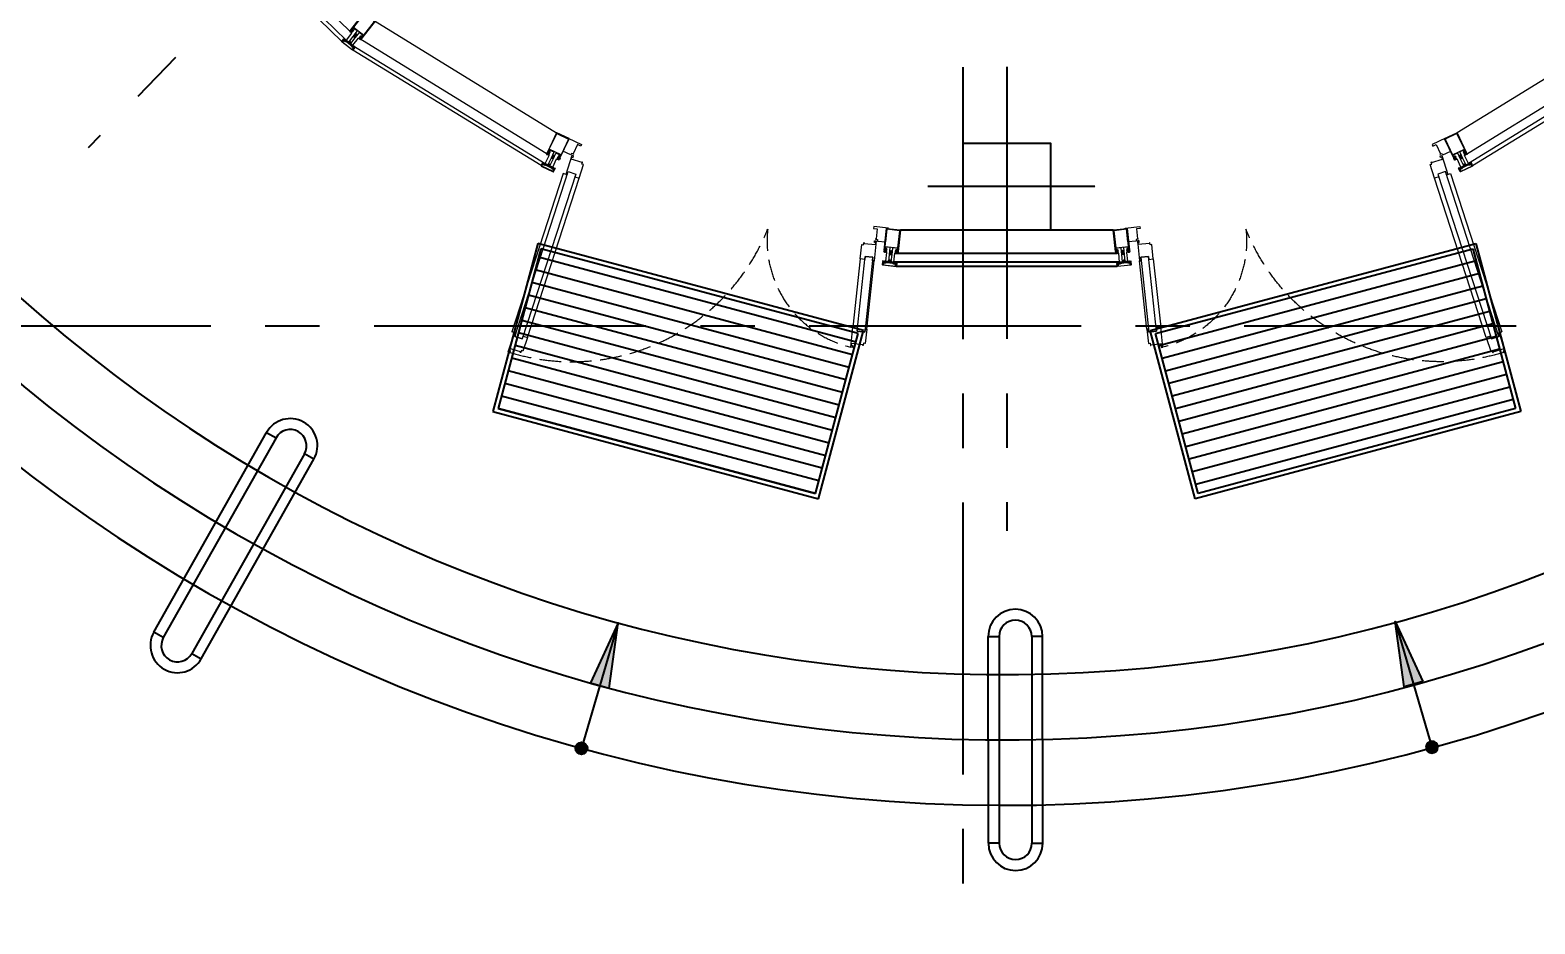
# Model space of a CAD drawing. Header units: millimetres. Extents: x -106726 to 8952771, y -150083 to 686385.
# Drawn here: x 29855 to 36772, y 3502 to 7609 of the extents above; entities that cross this region are included whole.
import ezdxf
from ezdxf import colors
from ezdxf.entities.mleader import LeaderData, LeaderLine
from ezdxf.math import Vec2, Vec3

# ---------------------------------------------------------------- set-up
doc = ezdxf.new("R2010")
doc.units = ezdxf.units.MM
doc.linetypes.add('CENTER', pattern=[2, 1.25, -0.25, 0.25, -0.25])
doc.linetypes.add('ГОСТ 2.303 4', pattern=[7, 5, -2, 0])
doc.layers.add('АР_Двери', color=5, linetype='Continuous', lineweight=18)
doc.layers.add('АР_Перегородки витражные', color=152, linetype='Continuous', lineweight=13)
doc.styles.add('ISOCPEUR', font='isocpeur.ttf', dxfattribs={"width": 0.7})
pattern_1 = [(335.76716334, (-69115.3163, 318510.941), (0.651582564, 1.447617495), []), (65.76716334, (-69115.3163, 318510.941), (-1.447617495, 0.651582564), [])]

# ---------------------------------------------------------------- blocks, each defined once
blk = doc.blocks.new('стойка витр.')
h = blk.add_hatch()
h.set_pattern_fill('ANSI37', color=8, scale=0.5, angle=-69.23284)
h.set_pattern_definition(pattern_1)
edge = h.paths.add_edge_path()
edge.add_line((-22.7, 14.1), (-23, 15))
edge.add_arc((-23.4, 14.9), 0.427, 20.76054, 72.29996)
edge.add_arc((-23.2, 15.7), 0.427, 110.76398, 252.28796, ccw=False)
edge.add_line((-23.3, 16.1), (-22.3, 16.5))
edge.add_arc((-22.2, 16.3), 0.183, 20.74896, 110.78537, ccw=False)
edge.add_line((-22.1, 16.4), (-22, 16.3))
edge.add_arc((-21.9, 16.3), 0.183, 200.76661, 335.77797)
edge.add_line((-21.7, 16.3), (-21.1, 17.8))
edge.add_arc((-21.7, 18), 0.637, 344.39284, 381.72488)
edge.add_line((-21.1, 18.2), (-22.6, 22.1))
edge.add_arc((-23.2, 21.9), 0.637, 19.80945, 57.14149)
edge.add_line((-22.8, 22.4), (-24.3, 23.1))
edge.add_arc((-24.4, 23), 0.183, 65.75635, 200.76772)
edge.add_line((-24.5, 22.9), (-24.5, 22.8))
edge.add_arc((-24.7, 22.7), 0.183, -69.25104, 20.78537, ccw=False)
edge.add_line((-24.6, 22.6), (-25.6, 22.2))
edge.add_arc((-25.8, 22.6), 0.427, 149.24636, 290.77035, ccw=False)
edge.add_arc((-26.5, 23), 0.427, 329.23437, 380.77379)
edge.add_line((-26.1, 23.2), (-26.5, 24.2))
edge.add_arc((-26.7, 24.1), 0.183, 20.74896, 110.78537)
edge.add_line((-26.7, 24.3), (-33.5, 21.7))
edge.add_arc((-33.4, 21.4), 0.306, 107.61202, 200.68829)
edge.add_line((-33.7, 21.3), (-33.4, 20.7))
edge.add_arc((-33.1, 20.8), 0.304, 200.74529, 225.81236)
edge.add_line((-33.3, 20.5), (-31.8, 18.9))
edge.add_arc((-32, 18.7), 0.305, -108.86284, 45.7814, ccw=False)
edge.add_arc((-28.7, 27.8), 9.95, 231.95433, 250.04117, ccw=False)
edge.add_arc((-35.1, 19.6), 0.4, 42.30929, 119.22504)
edge.add_arc((-34.9, 19.6), 0.602, 134.39501, 228.6478)
edge.add_arc((-28.5, 27.8), 11, 232.08735, 240.88894)
edge.add_arc((-36.9, 12.9), 6.09, 40.7589, 60.61437, ccw=False)
edge.add_arc((-32.5, 16.6), 0.305, -34.89588, 41.60272, ccw=False)
edge.add_line((-32.3, 16.5), (-32.8, 15.8))
edge.add_arc((-32.5, 15.6), 0.305, 145.11007, 256.42425)
edge.add_line((-32.6, 15.3), (-31.7, 15.1))
edge.add_arc((-31.8, 14.8), 0.305, -34.88993, 76.42425, ccw=False)
edge.add_line((-31.5, 14.6), (-32.1, 13.9))
edge.add_arc((-31.8, 13.7), 0.305, 145.11007, 256.42425)
edge.add_line((-31.9, 13.4), (-31, 13.2))
edge.add_arc((-31.1, 12.9), 0.305, -24.22466, 76.42043, ccw=False)
edge.add_line((-30.8, 12.8), (-31.6, 11.1))
edge.add_arc((-31.3, 11), 0.305, 155.77106, 290.74029)
edge.add_line((-31.2, 10.7), (-22.8, 13.9))
edge.add_arc((-22.9, 14.1), 0.183, 290.74896, 380.74896)
edge = h.paths.add_edge_path(flags=16)
edge.add_line((-23.1, 21), (-22.2, 18.6))
edge.add_arc((-22.7, 18.4), 0.541, -69.23284, 20.76716, ccw=False)
edge.add_line((-22.5, 17.9), (-23.4, 17.6))
edge.add_arc((-23.6, 18.1), 0.541, 200.76716, 290.76716, ccw=False)
edge.add_line((-24.1, 17.9), (-25, 20.3))
edge.add_arc((-24.5, 20.5), 0.541, 110.76716, 200.76716, ccw=False)
edge.add_line((-24.7, 21), (-23.8, 21.4))
edge.add_arc((-23.6, 20.8), 0.541, 20.76716, 110.76716, ccw=False)
edge = h.paths.add_edge_path(flags=16)
edge.add_line((-26.9, 20.3), (-25.5, 16.7))
edge.add_arc((-26, 16.5), 0.541, -69.23284, 20.76716, ccw=False)
edge.add_line((-25.8, 16), (-28.2, 15.1))
edge.add_arc((-28.4, 15.6), 0.541, 200.76716, 290.76716, ccw=False)
edge.add_line((-28.9, 15.4), (-30.3, 19))
edge.add_arc((-29.8, 19.2), 0.541, 110.76716, 200.76716, ccw=False)
edge.add_line((-30, 19.7), (-27.5, 20.6))
edge.add_arc((-27.4, 20.1), 0.541, 20.76716, 110.76716, ccw=False)
h = blk.add_hatch()
h.set_pattern_fill('ANSI37', color=8, scale=0.5, angle=-69.23284)
h.set_pattern_definition([(335.76716334, (-69115.9168, 318510.7132), (0.651582564, 1.447617495), []), (65.76716334, (-69115.9168, 318510.7132), (-1.447617495, 0.651582564), [])])
edge = h.paths.add_edge_path()
edge.add_arc((-61.4, -46.2), 0.549, 155.76571, 200.76716)
edge.add_line((-61.9, -46), (-61.2, -44.4))
edge.add_arc((-61, -44.5), 0.183, 20.76716, 155.76571)
edge.add_line((-60.9, -44.4), (-60.8, -44.6))
edge.add_arc((-60.6, -44.6), 0.183, 200.76716, 290.76716)
edge.add_line((-60.6, -44.7), (-59.4, -44.3))
edge.add_arc((-59.6, -43.9), 0.427, -69.23284, 72.29364)
edge.add_arc((-59.3, -43.1), 0.427, 200.76716, 252.29364)
edge.add_line((-59.7, -43.2), (-63, -34.5))
edge.add_arc((-62.7, -34.4), 0.305, 110.76716, 200.76716)
edge.add_line((-62.8, -34.1), (-60.6, -33.3))
edge.add_arc((-60.4, -33.6), 0.304, 76.40287, 110.76716)
edge.add_line((-60.4, -33.3), (-60.1, -33.6))
edge.add_arc((-108.2, -55.9), 53, 16.7114, 24.82293)
edge.add_line((-57.4, -40.6), (-57.9, -41.3))
edge.add_arc((-57.7, -41.5), 0.305, 145.11089, 256.42344)
edge.add_line((-57.7, -41.8), (-56.9, -42))
edge.add_arc((-57, -42.3), 0.305, -34.88911, 76.42344)
edge.add_line((-56.7, -42.5), (-57.2, -43.3))
edge.add_arc((-56.9, -43.5), 0.305, 145.11089, 256.42344)
edge.add_line((-57, -43.8), (-56.1, -44))
edge.add_arc((-56.2, -44.3), 0.305, -34.88911, 76.42344)
edge.add_line((-56, -44.4), (-56.5, -45.1))
edge.add_arc((-56.2, -45.3), 0.305, 145.11089, 256.42344)
edge.add_line((-56.3, -45.6), (-55.4, -45.8))
edge.add_arc((-55.5, -46.1), 0.305, -34.88911, 76.42344)
edge.add_line((-55.3, -46.3), (-55.8, -47))
edge.add_arc((-55.5, -47.2), 0.305, 145.11089, 256.42344)
edge.add_line((-55.6, -47.5), (-54.7, -47.8))
edge.add_arc((-54.8, -48.1), 0.305, -34.88911, 76.42344)
edge.add_line((-54.5, -48.3), (-55, -49))
edge.add_arc((-54.8, -49.1), 0.305, 145.11089, 256.42344)
edge.add_line((-54.8, -49.4), (-54, -49.6))
edge.add_arc((-54.1, -49.9), 0.305, -34.88911, 76.42344)
edge.add_line((-53.8, -50.1), (-54.3, -50.8))
edge.add_arc((-54.1, -51), 0.305, 145.11089, 256.42344)
edge.add_line((-54.1, -51.3), (-53.3, -51.5))
edge.add_arc((-53.4, -51.8), 0.305, -43.67509, 76.4279)
edge.add_line((-53.1, -52), (-53.8, -52.6))
edge.add_arc((-53.6, -52.8), 0.305, 136.32859, 262.74713)
edge.add_arc((-54.6, -61.1), 7.99, 59.58604, 82.74713)
edge.add_arc((-50.7, -54.4), 0.305, 253.29101, 419.58604)
edge.add_arc((-52.6, -60.5), 6.03, 73.29101, 110.76716)
edge.add_line((-54.7, -54.9), (-54.8, -54.9))
edge.add_arc((-55, -54.5), 0.427, 200.76716, 290.76716)
edge.add_line((-55.4, -54.7), (-56.7, -51.1))
edge.add_arc((-56.3, -51), 0.427, 149.23664, 200.76716)
edge.add_arc((-57, -50.5), 0.427, -30.76336, 40.0143)
edge.add_arc((-57, -50.5), 0.427, 40.00046, 110.76716)
edge.add_line((-57.2, -50.1), (-58.3, -50.6))
edge.add_arc((-58.3, -50.7), 0.183, 110.76716, 200.76716)
edge.add_line((-58.4, -50.8), (-58.4, -51))
edge.add_arc((-58.5, -51.1), 0.183, 245.76862, 380.76716)
edge.add_line((-58.6, -51.3), (-60.2, -50.6))
edge.add_arc((-60, -50.1), 0.549, 200.76716, 245.76862)
edge.add_line((-60.5, -50.3), (-61.9, -46.4))
edge = h.paths.add_edge_path(flags=16)
edge.add_arc((-59.4, -49), 0.541, 200.76716, 290.76716)
edge.add_line((-60.8, -46.8), (-59.9, -49.2))
edge.add_arc((-60.3, -46.6), 0.541, 110.76716, 200.76716)
edge.add_line((-59.3, -45.7), (-60.5, -46.1))
edge.add_arc((-59.1, -46.2), 0.541, 20.76716, 110.76716)
edge.add_line((-57.7, -48.4), (-58.6, -46))
edge.add_arc((-58.2, -48.6), 0.541, -69.23284, 20.76716)
edge.add_line((-59.2, -49.5), (-58, -49.1))
h = blk.add_hatch()
h.set_pattern_fill('ANSI37', color=8, scale=0.5, angle=-69.23284)
h.set_pattern_definition(pattern_1)
edge = h.paths.add_edge_path()
edge.add_line((-7.6, -25.6), (-7.3, -26.5))
edge.add_arc((-7.7, -26.7), 0.427, -30.76563, 20.77379, ccw=False)
edge.add_arc((-6.9, -27.1), 0.427, 149.24636, 290.77035)
edge.add_line((-6.8, -27.5), (-5.8, -27.1))
edge.add_arc((-5.8, -27), 0.183, 290.74896, 380.78537)
edge.add_line((-5.7, -26.9), (-5.7, -26.8))
edge.add_arc((-5.5, -26.7), 0.183, 65.75635, 200.76772, ccw=False)
edge.add_line((-5.5, -26.5), (-4, -27.3))
edge.add_arc((-4.3, -27.8), 0.637, 19.80945, 57.14149, ccw=False)
edge.add_line((-3.7, -27.6), (-2.3, -31.5))
edge.add_arc((-2.9, -31.7), 0.637, -15.60716, 21.72488, ccw=False)
edge.add_line((-2.2, -31.9), (-2.8, -33.4))
edge.add_arc((-3, -33.4), 0.183, 200.76661, 335.77797, ccw=False)
edge.add_line((-3.2, -33.4), (-3.2, -33.3))
edge.add_arc((-3.4, -33.4), 0.183, 20.74896, 110.78537)
edge.add_line((-3.5, -33.2), (-4.5, -33.6))
edge.add_arc((-4.3, -34), 0.427, 110.76398, 252.28796)
edge.add_arc((-4.6, -34.8), 0.427, 20.76054, 72.29996, ccw=False)
edge.add_line((-4.2, -34.6), (-3.8, -35.7))
edge.add_arc((-4, -35.7), 0.183, -69.25104, 20.78537, ccw=False)
edge.add_line((-3.9, -35.9), (-10.6, -38.5))
edge.add_arc((-10.8, -38.2), 0.306, 200.84604, 293.92231, ccw=False)
edge.add_line((-11, -38.3), (-11.3, -37.6))
edge.add_arc((-11, -37.5), 0.304, 175.72197, 200.78904, ccw=False)
edge.add_line((-11.3, -37.5), (-11.3, -35.2))
edge.add_arc((-11.6, -35.2), 0.305, 355.75293, 510.39717)
edge.add_arc((-3.1, -39.8), 9.95, 151.49316, 169.57999)
edge.add_arc((-13.3, -38), 0.4, 282.30929, 359.22504, ccw=False)
edge.add_arc((-13.2, -37.8), 0.602, 172.88652, 267.13932, ccw=False)
edge.add_arc((-2.9, -39.7), 11, 160.64539, 169.44698, ccw=False)
edge.add_arc((-19.1, -34.1), 6.09, 340.91996, 360.77542)
edge.add_arc((-13.3, -34), 0.305, 359.93161, 436.4302)
edge.add_line((-13.2, -33.7), (-14.1, -33.5))
edge.add_arc((-14, -33.2), 0.305, 145.11007, 256.42425, ccw=False)
edge.add_line((-14.3, -33), (-13.7, -32.3))
edge.add_arc((-14, -32.2), 0.305, 325.11007, 436.42425)
edge.add_line((-13.9, -31.9), (-14.8, -31.7))
edge.add_arc((-14.7, -31.4), 0.305, 145.11007, 256.42425, ccw=False)
edge.add_line((-15, -31.2), (-14.4, -30.5))
edge.add_arc((-14.7, -30.3), 0.305, 325.11389, 425.75899)
edge.add_line((-14.6, -30), (-16.3, -29.3))
edge.add_arc((-16.2, -29), 0.305, 110.79404, 245.76326, ccw=False)
edge.add_line((-16.3, -28.7), (-7.9, -25.5))
edge.add_arc((-7.8, -25.7), 0.183, 20.78537, 110.78537, ccw=False)
edge = h.paths.add_edge_path(flags=16)
edge.add_line((-3.3, -31.1), (-4.3, -28.7))
edge.add_arc((-4.8, -28.9), 0.541, 20.76716, 110.76716)
edge.add_line((-5, -28.3), (-5.9, -28.7))
edge.add_arc((-5.7, -29.2), 0.541, 110.76716, 200.76716)
edge.add_line((-6.2, -29.4), (-5.3, -31.8))
edge.add_arc((-4.8, -31.6), 0.541, 200.76716, 290.76716)
edge.add_line((-4.6, -32.1), (-3.7, -31.8))
edge.add_arc((-3.9, -31.3), 0.541, 290.76716, 380.76716)
edge = h.paths.add_edge_path(flags=16)
edge.add_line((-6.7, -33), (-8, -29.4))
edge.add_arc((-8.5, -29.6), 0.541, 20.76716, 110.76716)
edge.add_line((-8.7, -29.1), (-11.1, -30))
edge.add_arc((-10.9, -30.5), 0.541, 110.76716, 200.76716)
edge.add_line((-11.4, -30.7), (-10.1, -34.3))
edge.add_arc((-9.6, -34.1), 0.541, 200.76716, 290.76716)
edge.add_line((-9.4, -34.6), (-7, -33.7))
edge.add_arc((-7.2, -33.2), 0.541, 290.76716, 380.76716)
at = {"color": 8, "lineweight": 0, "ltscale": 100, "transparency": 33554687}
for points in [[(-68.6, -58.5), (-90.2, -1.6), (-90, -1.3), (-89, -0.9), (-88.6, -1), (-87.7, -3.3), (-87.4, -3.4), (-86.7, -3.2), (-86.4, -2.8), (-87.3, -0.5), (-87.2, -0.2), (-82, 1.7), (-80.5, 1.3), (-79.7, 1.5), (-77.3, 4.2), (-77.8, 4.8), (-90.5, 0), (-91.4, -2), (-69.8, -59.1), (-67.8, -59.9), (-55.1, -55.1), (-55.2, -54.3), (-58.7, -53.8), (-59.5, -54.2), (-60.2, -55.7), (-65.4, -57.6), (-65.7, -57.4), (-66.6, -55.1), (-67, -55), (-67.7, -55.3), (-67.9, -55.6), (-67, -57.9), (-67.2, -58.3), (-68.2, -58.7)], [(65.9, 59.3), (-26.6, 24.2), (-25.9, 22.2), (-25.3, 22), (-24.8, 22.1), (-25.2, 23.2), (-20.5, 24.9), (-19.2, 21.4), (-18.8, 21.3), (-19, 20.8), (-17.7, 17.4), (-22.4, 15.6), (-22.7, 16.5), (-23.2, 16.4), (-23.4, 15.7), (-22.8, 13.9), (-17.2, 16), (-16.2, 17), (-15.5, 19.8), (-15.4, 20.1), (-17, 24.3), (-17.4, 24.6), (-17.5, 25.4), (-13.7, 26.9), (-12.5, 26.3), (-4.3, 4.8), (-4.9, 3.6), (-32.7, -7), (-32.8, -7.4), (-32.4, -8.4), (-31.1, -9.1), (-30.3, -8.8), (-29.8, -9.1), (-28.6, -8.7), (-28.6, -8.2), (-28.2, -8.5), (-27, -8.1), (-26.9, -7.5), (-26.5, -7.9), (-25.3, -7.5), (-25.3, -6.9), (-24.8, -7.2), (-23.6, -6.8), (-23.6, -6.3), (-23.1, -6.6), (-21.9, -6.2), (-21.9, -5.6), (-21.5, -6), (-20.3, -5.6), (-20.2, -5), (-19.8, -5.3), (-18.6, -4.9), (-18.4, -4.3), (-18, -4.7), (-17.4, -4.4), (-15.1, -4.8), (-14.5, -6.4), (-15.8, -7.9), (-15.9, -8.7), (-16.3, -8.3), (-17.4, -8.8), (-17.6, -9.3), (-18, -9), (-19.1, -9.4), (-19.3, -10), (-19.7, -9.6), (-20.8, -10.1), (-20.9, -10.6), (-21.4, -10.3), (-22.5, -10.7), (-22.6, -11.2), (-23, -10.9), (-24.3, -11.3), (-24.3, -11.9), (-24.7, -11.5), (-25.8, -12), (-26, -12.5), (-26.4, -12.2), (-27.6, -12.6), (-27.6, -13.1), (-28.1, -12.8), (-29.3, -13.3), (-29.3, -13.8), (-29.9, -15.1), (-29.5, -16.2), (-29.1, -16.3), (-1.3, -5.8), (-0.1, -6.4), (8.1, -27.9), (7.6, -29.2), (3.8, -30.6), (3.2, -29.8), (3.4, -29.5), (1.7, -25.2), (1.6, -25.1), (-0.9, -23.4), (-2.3, -23.3), (-7.8, -25.4), (-7.2, -27.2), (-6.5, -27.6), (-6, -27.4), (-6.4, -26.4), (-1.7, -24.6), (-0.4, -28.2), (0, -28.3), (-0.2, -28.7), (1.1, -32.2), (-3.6, -33.9), (-3.9, -33), (-4.4, -33.2), (-4.6, -33.8), (-4, -35.7), (88.6, -0.5), (89.2, 0.7), (67.2, 58.7)], [(63.8, 56.3), (85.1, 0.2), (10.6, -28), (-10.6, 28)]]:
    blk.add_lwpolyline(points, close=True, dxfattribs=at)
for points in [[(-73.6, -6.3), (-74.2, -6), (-74.8, -6.2), (-74.4, -7.2), (-76.6, -8, -0.414362), (-77, -7.8), (-79.3, -1.5, -0.414326), (-78.7, -0.2), (-77.3, 0.4), (-76.9, -0.7), (-76.3, -0.4), (-76.1, 0.3), (-77.3, 3.5, 0.551224), (-77.8, 3.6), (-79.9, 1.3, -0.267349), (-80.9, 1.1), (-82.1, 1.4, 0.249629), (-82.6, 1.3), (-86.2, -1.9, 0.827043), (-85.6, -2.8), (-82.1, -1.5, -0.414326), (-80.8, -2.1), (-78.1, -9.1, 0.414326), (-76.8, -9.7), (-75.7, -9.2, -0.082799), (-71.8, -16.3), (-68.3, -25.6), (-67.9, -25.7), (-68.1, -26.1), (-64.6, -35.3, -0.082799), (-62.8, -43.1), (-63.9, -43.6, 0.414326), (-64.5, -44.9), (-61.9, -51.9, -0.414326), (-62.5, -53.2), (-66, -54.5, 0.827043), (-65.8, -55.6), (-61, -55.6, 0.249629), (-60.6, -55.4), (-59.9, -54.3, -0.267349), (-59, -53.9), (-55.9, -54.2, 0.551224), (-55.6, -53.7), (-56.8, -50.5), (-57.5, -50.1), (-58, -50.4), (-57.6, -51.4), (-59.1, -52, -0.414326), (-60.5, -51.4), (-62.8, -45.1, -0.414362), (-62.7, -44.7), (-60.5, -43.9), (-60.1, -44.8), (-59.6, -44.6), (-59.3, -43.9)], [(-74.1, 3.3, 0.57795), (-74.3, 3.8), (-75.2, 3.8, -0.615334), (-75.4, 4.3, 0.101403), (-73.8, 7.1, 0.887085), (-74.4, 7.4, -0.164997), (-77.4, 4.9), (-77.5, 4.9, 0.414304), (-77.7, 4.3), (-76.4, 0.8, 0.228696), (-76.1, 0.5, -0.319049), (-75.8, 0.1, -0.319002), (-76.1, -0.3), (-77.2, -0.7, -0.4144), (-77.5, -0.6), (-77.6, -0.4, 0.668339), (-77.9, -0.4), (-78.6, -1.9, 0.198883), (-78.6, -2.4), (-77.2, -6.2, 0.198883), (-76.9, -6.5), (-75.3, -7.3, 0.668339), (-75.1, -7), (-75.1, -6.8, -0.4144), (-75, -6.6), (-73.9, -6.1, -0.710202), (-73.4, -6.7, 0.228696), (-73.4, -7.1), (-70.1, -15.8, 0.414362), (-69.7, -16), (-67.4, -15.1, 0.151171), (-67.3, -15), (-67.3, -14.6, 0.035408), (-69.9, -7.6), (-70.8, -7.4, -0.527868), (-71, -6.9), (-70.5, -6.2, 0.527868), (-70.6, -5.7), (-71.5, -5.4, -0.527868), (-71.7, -4.9), (-71.2, -4.2, 0.527868), (-71.4, -3.7), (-72.3, -3.5, -0.527868), (-72.4, -3.1), (-71.9, -2.4, 0.527868), (-72.1, -1.9), (-73, -1.7, -0.527868), (-73.1, -1.2), (-72.7, -0.4, 0.527868), (-72.8, 0.1), (-73.7, 0.3, -0.527868), (-73.9, 0.8), (-73.4, 1.5, 0.527868), (-73.5, 1.9), (-74.4, 2.1, -0.527868), (-74.6, 2.6)], [(-22.7, 14.1), (-23, 15, 0.228752), (-23.3, 15.3, -0.710164), (-23.3, 16.1), (-22.3, 16.5, -0.4144), (-22.1, 16.4), (-22, 16.3, 0.66825), (-21.7, 16.3), (-21.1, 17.8, 0.164348), (-21.1, 18.2), (-22.6, 22.1, 0.164348), (-22.8, 22.4), (-24.3, 23.1, 0.66825), (-24.5, 22.9), (-24.5, 22.8, -0.4144), (-24.6, 22.6), (-25.6, 22.2, -0.710164), (-26.1, 22.8, 0.228752), (-26.1, 23.2), (-26.5, 24.2, 0.4144), (-26.7, 24.3), (-33.5, 21.7, 0.430028), (-33.7, 21.3), (-33.4, 20.7, 0.109814), (-33.3, 20.5), (-31.8, 18.9, -0.800036), (-32.1, 18.4, -0.079083), (-34.8, 19.9, 0.348803), (-35.3, 20, 0.436125), (-35.3, 19.1, 0.038423), (-33.9, 18.2, -0.086853), (-32.3, 16.9, -0.346763), (-32.3, 16.5), (-32.8, 15.8, 0.527877), (-32.6, 15.3), (-31.7, 15.1, -0.527877), (-31.5, 14.6), (-32.1, 13.9, 0.527877), (-31.9, 13.4), (-31, 13.2, -0.469739), (-30.8, 12.8), (-31.6, 11.1, 0.667984), (-31.2, 10.7), (-22.8, 13.9, 0.414214)], [(-32.4, -8.4), (-32.8, -7.4, 0.523933), (-33.2, -7.2), (-64.2, -18.9, 0.414326), (-64.5, -19.6), (-64.1, -20.9, 0.410627), (-63.4, -21.2), (-62.7, -21, 0.492552), (-62.6, -20.7), (-62.8, -20.2, -0.441111), (-62.6, -19.9), (-60.8, -19.3, -0.208057), (-59.9, -19.4, -0.000016), (-56.9, -20.8, -0.439819), (-56.4, -22.2, -0.000016), (-57.7, -25.2, -0.208057), (-58.3, -25.9), (-60.1, -26.6, -0.441111), (-60.4, -26.5), (-60.6, -26, 0.492552), (-60.9, -25.9), (-61.5, -26.1, 0.410627), (-61.8, -26.8), (-61.3, -28.1, 0.414326), (-60.6, -28.4), (-29.6, -16.6, 0.523933), (-29.5, -16.2), (-29.8, -15.2)], [(-53.3, -51.5, -0.57795), (-53.1, -52), (-53.8, -52.6, 0.615334), (-53.6, -53.1, -0.101403), (-50.6, -54.2, -0.887085), (-50.8, -54.7, 0.164997), (-54.7, -54.9), (-54.8, -54.9, -0.414304), (-55.4, -54.7), (-56.7, -51.1, -0.228696), (-56.7, -50.8, 0.319049), (-56.7, -50.3, 0.319002), (-57.2, -50.1), (-58.3, -50.6, 0.4144), (-58.4, -50.8), (-58.4, -51, -0.668339), (-58.6, -51.3), (-60.2, -50.6, -0.198883), (-60.5, -50.3), (-61.9, -46.4, -0.198883), (-61.9, -46), (-61.2, -44.4, -0.668339), (-60.9, -44.4), (-60.8, -44.6, 0.4144), (-60.6, -44.7), (-59.4, -44.3, 0.710202), (-59.4, -43.5, -0.228696), (-59.7, -43.2), (-63, -34.5, -0.414362), (-62.8, -34.1), (-60.6, -33.3, -0.151171), (-60.4, -33.3), (-60.1, -33.6, -0.035408), (-57.4, -40.6), (-57.9, -41.3, 0.527868), (-57.7, -41.8), (-56.9, -42, -0.527868), (-56.7, -42.5), (-57.2, -43.3, 0.527868), (-57, -43.8), (-56.1, -44, -0.527868), (-56, -44.4), (-56.5, -45.1, 0.527868), (-56.3, -45.6), (-55.4, -45.8, -0.527868), (-55.3, -46.3), (-55.8, -47, 0.527868), (-55.6, -47.5), (-54.7, -47.8, -0.527868), (-54.5, -48.3), (-55, -49, 0.527868), (-54.8, -49.4), (-54, -49.6, -0.527868), (-53.8, -50.1), (-54.3, -50.8, 0.527868), (-54.1, -51.3)], [(-7.6, -25.6), (-7.3, -26.5, -0.228752), (-7.3, -26.9, 0.710164), (-6.8, -27.5), (-5.8, -27.1, 0.4144), (-5.7, -26.9), (-5.7, -26.8, -0.66825), (-5.5, -26.5), (-4, -27.3, -0.164348), (-3.7, -27.6), (-2.3, -31.5, -0.164348), (-2.2, -31.9), (-2.8, -33.4, -0.66825), (-3.2, -33.4), (-3.2, -33.3, 0.4144), (-3.5, -33.2), (-4.5, -33.6, 0.710164), (-4.5, -34.4, -0.228752), (-4.2, -34.6), (-3.8, -35.7, -0.4144), (-3.9, -35.9), (-10.6, -38.5, -0.430028), (-11, -38.3), (-11.3, -37.6, -0.109814), (-11.3, -37.5), (-11.3, -35.2, 0.800036), (-11.8, -35.1, 0.079083), (-12.9, -38, -0.348803), (-13.2, -38.4, -0.436125), (-13.8, -37.7, -0.038423), (-13.3, -36.1, 0.086853), (-13, -34, 0.346763), (-13.2, -33.7), (-14.1, -33.5, -0.527877), (-14.3, -33), (-13.7, -32.3, 0.527877), (-13.9, -31.9), (-14.8, -31.7, -0.527877), (-15, -31.2), (-14.4, -30.5, 0.469739), (-14.6, -30), (-16.3, -29.3, -0.667984), (-16.3, -28.7), (-7.9, -25.5, -0.414214)]]:
    blk.add_lwpolyline(points, format="xyb", close=True, dxfattribs=at)
for points in [[(-72, 0.1), (-72.9, -0.3)], [(-69.8, -5.6), (-69.2, -5.9), (-30.9, 8.6), (-30.6, 9.2), (-31.2, 10.7)], [(-26.7, 24.3), (-26.7, 24.3)], [(-22.8, 13.9), (-22.8, 13.9)], [(-56.1, -42), (-55.8, -41.4), (-17.5, -26.8), (-16.8, -27.1), (-16.3, -28.6)]]:
    blk.add_lwpolyline(points, dxfattribs=at)
at = {"color": 8}
blk.add_lwpolyline([(-72.9, -0.3), (-54.8, -48), (-53.9, -47.7), (-72, 0.1)], close=True, dxfattribs=at)
for points in [[(-26.9, 20.3), (-25.5, 16.7, -0.414214), (-25.8, 16), (-28.2, 15.1, -0.414214), (-28.9, 15.4), (-30.3, 19, -0.414214), (-30, 19.7), (-27.5, 20.6, -0.414214)], [(-23.1, 21), (-22.2, 18.6, -0.414214), (-22.5, 17.9), (-23.4, 17.6, -0.414214), (-24.1, 17.9), (-25, 20.3, -0.414214), (-24.7, 21), (-23.8, 21.4, -0.414214)], [(-75.3, -1.9), (-74.4, -4.3, -0.414214), (-74.7, -5), (-75.9, -5.4, -0.414214), (-76.6, -5.1), (-77.5, -2.7, -0.414214), (-77.2, -2), (-76, -1.6, -0.414214)], [(-57.7, -48.4), (-58.6, -46, 0.414214), (-59.3, -45.7), (-60.5, -46.1, 0.414214), (-60.8, -46.8), (-59.9, -49.2, 0.414214), (-59.2, -49.5), (-58, -49.1, 0.414214)], [(-6.7, -33), (-8, -29.4, 0.414214), (-8.7, -29.1), (-11.1, -30, 0.414214), (-11.4, -30.7), (-10.1, -34.3, 0.414214), (-9.4, -34.6), (-7, -33.7, 0.414214)], [(-3.3, -31.1), (-4.3, -28.7, 0.414214), (-5, -28.3), (-5.9, -28.7, 0.414214), (-6.2, -29.4), (-5.3, -31.8, 0.414214), (-4.6, -32.1), (-3.7, -31.8, 0.414214)]]:
    blk.add_lwpolyline(points, format="xyb", close=True, dxfattribs=at)
at = {"color": 8, "lineweight": 0, "ltscale": 100, "transparency": 33554687}
blk.add_arc((-33.4, 21.4), 0.305, 110.75619, 200.77789, dxfattribs=at)
blk = doc.blocks.new('Грязезащитная решетка[743]_2')
at = {"linetype": 'Continuous'}
h = blk.add_hatch(dxfattribs=at)
h.set_pattern_fill('ФАНЕРА_01_0002', color=8, style=0, pattern_type=2)
h.set_pattern_definition([(0, (22748.285, 17358.69), (0, 60), [])])
h.paths.add_polyline_path([(1052.5, -20), (1052.5, -780), (2562.5, -780), (2562.5, -20)])
at = {"color": 8, "linetype": 'Continuous'}
for p, q in [((2582.5, 0), (1032.5, 0)), ((1032.5, 0), (1032.5, -800)), ((2582.5, -800), (2582.5, 0)), ((2562.5, -20), (1052.5, -20)), ((1052.5, -20), (1052.5, -780)), ((2562.5, -780), (2562.5, -20)), ((1032.5, -800), (2582.5, -800)), ((1052.5, -780), (2562.5, -780))]:
    blk.add_line(p, q, dxfattribs=at)
blk = doc.blocks.new('*U345')
h = blk.add_hatch(color=8)
h.dxf.hatch_style = 1
edge = h.paths.add_edge_path()
edge.add_arc((0, 0), 27.6, 359.64, 719.64)
h = blk.add_hatch(color=8)
h.dxf.hatch_style = 1
h.paths.add_polyline_path([(301.1, -44.3), (301.1, 44.3), (601.1, 0)])
at = {"color": 8}
blk.add_line((601.1, 0), (0, 0), dxfattribs=at)
blk.add_lwpolyline([(301.1, 44.3), (301.1, -44.3), (601.1, 0), (301.1, 44.3)], dxfattribs=at)
blk.add_circle((0, 0), 27.6, dxfattribs=at)
blk = doc.blocks.new('_DotSmall')
at = {"color": 8, "linetype": 'ByBlock', "const_width": 0.5}
blk.add_lwpolyline([(-0.0625, 0, 1), (0.0625, 0, 1)], format="xyb", close=True, dxfattribs=at)
blk = doc.blocks.new('витр.1')
at = {"layer": 'АР_Перегородки витражные', "color": 8}
for p, q in [((-1708.5, 1186.3), (-976.6, 476.7)), ((-1746.9, 1140.5), (-1018.5, 433.3)), ((-997.9, 439.3), (-1742.3, 1160.6)), ((-865.3, 526.2), (-31.5, 13.8)), ((-967.2, 415.4), (-84.1, -127.2)), ((-67.6, -88.1), (-936.2, 445.3)), ((-102.5, -136.7), (-967.9, 394.1))]:
    blk.add_line(p, q, dxfattribs=at)
at = {"layer": 'АР_Перегородки витражные', "color": 8, "xscale": -1, "rotation": 252.9321696686384}
blk.add_blockref('стойка витр.', (-941.4, 480.5), dxfattribs=at)
at = {"layer": 'АР_Перегородки витражные', "color": 8, "rotation": 43.95792333637698}
blk.add_blockref('стойка витр.', (-37.8, -74.7), dxfattribs=at)
blk = doc.blocks.new('дверь входн.')
at = {"layer": 'АР_Двери', "color": 8}
for p, q in [((-36.9, -66.9), (-273.1, -794.4)), ((-18.1, -73), (-36.9, -66.9)), ((-200.8, -820), (36.7, -88.7)), ((1390.8, -310.8), (1390, -318.7)), ((1390, -318.7), (1406.9, -320.5)), ((1458.4, -318.1), (1390.8, -310.8)), ((1406.9, -320.5), (1401.8, -366.7)), ((1446.5, -381.2), (1453.1, -321.4)), ((1453.1, -321.4), (1458, -321.9)), ((1458, -321.9), (1458.4, -318.1)), ((1398.8, -366.4), (1398.7, -368)), ((1398.7, -368), (1408.6, -369.1)), ((1401.8, -366.7), (1398.8, -366.4)), ((1408.6, -369.1), (1407.7, -377)), ((1407.7, -377), (1446.5, -381.2)), ((1329.4, -459), (1295.3, -773)), ((1358.7, -782), (1392.8, -467.9)), ((-254.3, -800.5), (-273.1, -794.4))]:
    blk.add_line(p, q, dxfattribs=at)
blk.add_lwpolyline([(-36.1, 35.6), (-10.3, 90), (-14.9, 92.1), (-13.2, 95.6), (48.2, 66.4), (44.8, 59.2), (29.4, 66.5), (9.5, 24.5), (12.3, 23.2), (11.6, 21.8), (2.5, 26), (-0.9, 18.9), (-37.8, 36.4)], dxfattribs=at)
for points in [[(11.2, 14.3), (3.6, 16.7), (-24.8, -70.8), (-18.1, -73), (-13.2, -57.8), (21.1, -68.9), (16.8, -82.2), (36.7, -88.7), (57.1, -25.9), (49.6, -23.4), (52.6, -13.9), (51.1, -13.4), (50.2, -16.3), (0, 0), (2.8, 8.6), (8.8, 6.7)], [(21.1, -68.9), (-225.1, -826.8), (-259.3, -815.7), (-13.2, -57.8)], [(1394.9, -375.6), (1402.8, -376.4), (1392.8, -467.9), (1385.8, -467.2), (1387.6, -451.3), (1351.8, -447.4), (1350.3, -461.3), (1329.4, -459), (1336.5, -393.3), (1344.5, -394.2), (1345.6, -384.3), (1347.1, -384.4), (1346.8, -387.5), (1399.2, -393.2), (1400.2, -384.2), (1394, -383.5)], [(1314.4, -791.2), (1351.8, -447.4), (1387.6, -451.3), (1350.2, -795.1)], [(-281.9, -888.3), (-289.5, -885.9), (-261, -798.3), (-254.3, -800.5), (-259.3, -815.7), (-225.1, -826.8), (-220.7, -813.6), (-200.8, -820), (-221.2, -882.9), (-228.7, -880.4), (-231.9, -889.9), (-233.4, -889.4), (-232.4, -886.5), (-282.6, -870.2), (-285.4, -878.8), (-279.4, -880.8)], [(1293.2, -865.4), (1285.3, -864.5), (1295.3, -773), (1316.1, -775.3), (1314.4, -791.2), (1350.2, -795.1), (1351.7, -781.2), (1358.7, -782), (1351.5, -847.6), (1343.6, -846.8), (1342.5, -856.7), (1340.9, -856.5), (1341.3, -853.5), (1288.8, -847.8), (1287.8, -856.8), (1294.1, -857.5)]]:
    blk.add_lwpolyline(points, close=True, dxfattribs=at)
at = {"layer": 'АР_Двери', "color": 8, "linetype": 'ГОСТ 2.303 4', "ltscale": 20}
for centre, radius, start, end in [((3.2, 39), 970.2, 252.90906, 338.14398), ((1402.8, -376.4), 502, 173.79357, 256.46829)]:
    blk.add_arc(centre, radius, start, end, dxfattribs=at)

msp = doc.modelspace()

# ---------------------------------------------------------------- linework, layer by layer
at = {"linetype": 'CENTER', "ltscale": 1000}
for p, q in [((34145, -1811.3), (34145, 32496.2)), ((34345, 11440), (30122.9, 7067.9)), ((34345, 11440), (34345, 5307.9)), ((-12563.8, 6250), (71033.4, 6250))]:
    msp.add_line(p, q, dxfattribs=at)
at = {"linetype": 'CENTER', "ltscale": 0.5}
msp.add_line((34751, 6890), (33981.4, 6890), dxfattribs=at)
for p, q in [((34834.4, 6690.1), (33855.6, 6689.9)), ((33833.1, 6584.3), (34852.4, 6584.1)), ((34863.2, 6542.4), (33826.7, 6542.3)), ((33837.4, 6524.6), (34852.6, 6523.8))]:
    msp.add_line(p, q)
at = {"ltscale": 100}
msp.add_lwpolyline([(34145, 7090), (34545, 7090), (34545, 6690), (34145, 6690)], close=True, dxfattribs=at)
at = {"linetype": 'Continuous', "lineweight": -3, "ltscale": 50}
for points in [[(30942.3, 5760.1), (30985.9, 5735.6), (30467.8, 4818.2), (30424.2, 4842.7)], [(31160.3, 5637.7), (31116.7, 5662.2), (30598.6, 4744.8), (30642.2, 4720.3)], [(34259.2, 4822.8), (34309.2, 4822.8), (34310.2, 3872.8), (34260.2, 3872.8)], [(34509.2, 4822.8), (34459.2, 4822.8), (34460.2, 3872.8), (34510.2, 3872.8)]]:
    msp.add_lwpolyline(points, close=True, dxfattribs=at)
at = {"ltscale": 100}
for radius, start, end in [(7388.5, 193.97549, 358.86713), (7088.5, 197.34643, 353.71827), (6788.5, 197.34316, 353.71827)]:
    msp.add_arc((34341.2, 11436.1), radius, start, end, dxfattribs=at)
at = {"linetype": 'Continuous', "lineweight": -3, "ltscale": 50}
for centre, radius, start, end in [((31051.3, 5698.9), 125, 330.70033, 150.70033), ((31051.3, 5698.9), 75, 330.70033, 150.70033), ((34384.2, 4822.8), 125, 0, 180), ((30533.2, 4781.5), 125, 150.70033, 330.70033), ((34384.2, 4822.8), 75, 0, 180), ((30533.2, 4781.5), 75, 150.70033, 330.70033), ((34385.2, 3872.8), 125, 180, 0), ((34385.2, 3872.8), 75, 180, 0)]:
    msp.add_arc(centre, radius, start, end, dxfattribs=at)

# ---------------------------------------------------------------- block references
for name, p in [('витр.1', (32306.8, 7123.2)), ('дверь входн.', (32342.2, 7016.7))]:
    msp.add_blockref(name, p)
at = {"xscale": -1}
for name, p in [('витр.1', (36383.2, 7123.2)), ('дверь входн.', (36347.8, 7016.7))]:
    msp.add_blockref(name, p, dxfattribs=at)
for p, xscale, rotation in [((33814.7, 6611.3), -1, 284.4786651896131), ((34875.1, 6611.4), -0.9999999999999989, 297.0387246337107)]:
    msp.add_blockref('стойка витр.', p, dxfattribs=dict(xscale=xscale, rotation=rotation))
at = {"linetype": 'Continuous', "lineweight": 5, "rotation": 345.0320356917811}
msp.add_blockref('Грязезащитная решетка[743]_2', (31191.5, 6895.8), dxfattribs=at)
at = {"linetype": 'Continuous', "lineweight": 5, "xscale": -1, "rotation": 14.96796430821893}
msp.add_blockref('Грязезащитная решетка[743]_2', (37498.5, 6895.8), dxfattribs=at)
at = {"ltscale": 100, "rotation": 73.72198969267497}
msp.add_blockref('*U345', (32389.5, 4309), dxfattribs=at)
at = {"ltscale": 100, "xscale": -1, "rotation": 286.2780103073251}
msp.add_blockref('*U345', (36299, 4314.7), dxfattribs=at)

# ---------------------------------------------------------------- leaders
ml = msp.add_multileader_mtext('Standard')
ml.set_content('+13,200', color=8, style='ISOCPEUR')
ml.set_leader_properties(color=8, linetype='Continuous', lineweight=-1)
ml.set_arrow_properties(name='DOTSMALL')
ml.build(insert=Vec2(0, 0))
ml.multileader.update_dxf_attribs({"has_text_frame": 1, "text_left_attachment_type": 4, "text_right_attachment_type": 4, "dogleg_length": 100, "arrow_head_size": 180})
ctx = ml.context
ctx.base_point, ctx.char_height, ctx.arrow_head_size, ctx.landing_gap_size, ctx.plane_origin = Vec3(29236.5, 674490.5), 250, 180, 50, Vec3(27075.3, 673899.3)
ctx.left_attachment, ctx.right_attachment = 4, 4
notes = []
notes.append((ctx, [(0, (0, 0, 0), (0, 0), (1, 0), 1, [])]))
ctx.mtext.insert, ctx.mtext.width, ctx.mtext.line_spacing_style, ctx.mtext.flow_direction = Vec3(29286.5, 674823.8), 852.697, 2, 5
ml = msp.add_multileader_mtext('Standard')
ml.set_content('+13,700', color=8, style='ISOCPEUR')
ml.set_leader_properties(color=8, linetype='Continuous', lineweight=-1)
ml.set_arrow_properties(name='DOTSMALL')
ml.build(insert=Vec2(0, 0))
ml.multileader.update_dxf_attribs({"has_text_frame": 1, "text_left_attachment_type": 4, "text_right_attachment_type": 4, "dogleg_length": 100, "arrow_head_size": 180})
ctx = ml.context
ctx.base_point, ctx.char_height, ctx.arrow_head_size, ctx.landing_gap_size, ctx.plane_origin = Vec3(54221, 506541.4), 250, 180, 50, Vec3(53971.6, 505880.5)
ctx.left_attachment, ctx.right_attachment = 4, 4
notes.append((ctx, [(0, (0, 0, 0), (0, 0), (1, 0), 1, [])]))
ctx.mtext.insert, ctx.mtext.width, ctx.mtext.line_spacing_style, ctx.mtext.flow_direction = Vec3(54271, 506874.7), 852.697, 2, 5
ml = msp.add_multileader_mtext('Standard')
ml.set_content('+15,825', color=8, style='ISOCPEUR')
ml.set_leader_properties(color=8, linetype='Continuous', lineweight=-1)
ml.set_arrow_properties(name='DOTSMALL')
ml.build(insert=Vec2(0, 0))
ml.multileader.update_dxf_attribs({"has_text_frame": 1, "text_left_attachment_type": 4, "text_right_attachment_type": 4, "dogleg_length": 100, "arrow_head_size": 180})
ctx = ml.context
ctx.base_point, ctx.char_height, ctx.arrow_head_size, ctx.landing_gap_size, ctx.plane_origin = Vec3(52211.2, 501008.3), 250, 180, 50, Vec3(52690.3, 498055.9)
ctx.left_attachment, ctx.right_attachment = 4, 4
notes.append((ctx, [(0, (0, 0, 0), (0, 0), (1, 0), 1, [])]))
ctx.mtext.insert, ctx.mtext.width, ctx.mtext.line_spacing_style, ctx.mtext.flow_direction = Vec3(52261.2, 501341.7), 852.697, 2, 5
ml = msp.add_multileader_mtext('Standard')
ml.set_content('+9,800', color=8, style='ISOCPEUR')
ml.set_leader_properties(color=8, linetype='Continuous', lineweight=-1)
ml.set_arrow_properties(name='DOTSMALL')
ml.build(insert=Vec2(0, 0))
ml.multileader.update_dxf_attribs({"has_text_frame": 1, "text_left_attachment_type": 4, "text_right_attachment_type": 4, "dogleg_length": 100, "arrow_head_size": 180})
ctx = ml.context
ctx.base_point, ctx.char_height, ctx.arrow_head_size, ctx.landing_gap_size, ctx.plane_origin = Vec3(54221, 386541.4), 250, 180, 50, Vec3(53971.6, 385880.5)
ctx.left_attachment, ctx.right_attachment = 4, 4
notes.append((ctx, [(0, (0, 0, 0), (0, 0), (1, 0), 1, [])]))
ctx.mtext.insert, ctx.mtext.width, ctx.mtext.line_spacing_style, ctx.mtext.flow_direction = Vec3(54271, 386874.7), 852.697, 2, 5
ml = msp.add_multileader_mtext('Standard')
ml.set_content('+11,750', color=8, style='ISOCPEUR')
ml.set_leader_properties(color=8, linetype='Continuous', lineweight=-1)
ml.set_arrow_properties(name='DOTSMALL')
ml.build(insert=Vec2(0, 0))
ml.multileader.update_dxf_attribs({"has_text_frame": 1, "text_left_attachment_type": 4, "text_right_attachment_type": 4, "dogleg_length": 100, "arrow_head_size": 180})
ctx = ml.context
ctx.base_point, ctx.char_height, ctx.arrow_head_size, ctx.landing_gap_size, ctx.plane_origin = Vec3(52211.2, 381008.3), 250, 180, 50, Vec3(52690.3, 378055.9)
ctx.left_attachment, ctx.right_attachment = 4, 4
notes.append((ctx, [(0, (0, 0, 0), (0, 0), (1, 0), 1, [])]))
ctx.mtext.insert, ctx.mtext.width, ctx.mtext.line_spacing_style, ctx.mtext.flow_direction = Vec3(52261.2, 381341.7), 852.697, 2, 5
ml = msp.add_multileader_mtext('Standard')
ml.set_content('+5,925', color=8, style='ISOCPEUR')
ml.set_leader_properties(color=8, linetype='Continuous', lineweight=-1)
ml.set_arrow_properties(name='DOTSMALL')
ml.build(insert=Vec2(0, 0))
ml.multileader.update_dxf_attribs({"has_text_frame": 1, "text_left_attachment_type": 4, "text_right_attachment_type": 4, "dogleg_length": 100, "arrow_head_size": 180})
ctx = ml.context
ctx.base_point, ctx.char_height, ctx.arrow_head_size, ctx.landing_gap_size, ctx.plane_origin = Vec3(29759, 313529.3), 250, 180, 50, Vec3(29677.6, 312261.8)
ctx.left_attachment, ctx.right_attachment = 4, 4
notes.append((ctx, [(0, (0, 0, 0), (0, 0), (1, 0), 1, [])]))
ctx.mtext.insert, ctx.mtext.width, ctx.mtext.line_spacing_style, ctx.mtext.flow_direction = Vec3(29809, 313862.7), 852.697, 2, 5
ml = msp.add_multileader_mtext('Standard')
ml.set_content('+5,925', color=8, style='ISOCPEUR')
ml.set_leader_properties(color=8, linetype='Continuous', lineweight=-1)
ml.set_arrow_properties(name='DOTSMALL')
ml.build(insert=Vec2(0, 0))
ml.multileader.update_dxf_attribs({"has_text_frame": 1, "text_left_attachment_type": 4, "text_right_attachment_type": 4, "dogleg_length": 100, "arrow_head_size": 180})
ctx = ml.context
ctx.base_point, ctx.char_height, ctx.arrow_head_size, ctx.landing_gap_size, ctx.plane_origin = Vec3(55731.7, 311388.1), 250, 180, 50, Vec3(55650.3, 310120.6)
ctx.left_attachment, ctx.right_attachment = 4, 4
notes.append((ctx, [(0, (0, 0, 0), (0, 0), (1, 0), 1, [])]))
ctx.mtext.insert, ctx.mtext.width, ctx.mtext.line_spacing_style, ctx.mtext.flow_direction = Vec3(55781.7, 311721.5), 852.697, 2, 5
ml = msp.add_multileader_mtext('Standard')
ml.set_content('+7,850', color=8, style='ISOCPEUR')
ml.set_leader_properties(color=8, linetype='Continuous', lineweight=-1)
ml.set_arrow_properties(name='DOTSMALL')
ml.build(insert=Vec2(0, 0))
ml.multileader.update_dxf_attribs({"has_text_frame": 1, "text_left_attachment_type": 4, "text_right_attachment_type": 4, "dogleg_length": 100, "arrow_head_size": 180})
ctx = ml.context
ctx.base_point, ctx.char_height, ctx.arrow_head_size, ctx.landing_gap_size, ctx.plane_origin = Vec3(55005.6, 304089.3), 250, 180, 50, Vec3(54924.2, 302821.8)
ctx.left_attachment, ctx.right_attachment = 4, 4
notes.append((ctx, [(0, (0, 0, 0), (0, 0), (1, 0), 1, [])]))
ctx.mtext.insert, ctx.mtext.width, ctx.mtext.line_spacing_style, ctx.mtext.flow_direction = Vec3(55055.6, 304422.7), 852.697, 2, 5
ml = msp.add_multileader_mtext('Standard')
ml.set_content('+5,900', color=8, style='ISOCPEUR')
ml.set_leader_properties(color=8, linetype='Continuous', lineweight=-1)
ml.set_arrow_properties(name='DOTSMALL')
ml.build(insert=Vec2(0, 0))
ml.multileader.update_dxf_attribs({"has_text_frame": 1, "text_left_attachment_type": 4, "text_right_attachment_type": 4, "dogleg_length": 100, "arrow_head_size": 180})
ctx = ml.context
ctx.base_point, ctx.char_height, ctx.arrow_head_size, ctx.landing_gap_size, ctx.plane_origin = Vec3(54006, 266546.4), 250, 180, 50, Vec3(53756.6, 265885.5)
ctx.left_attachment, ctx.right_attachment = 4, 4
notes.append((ctx, [(0, (0, 0, 0), (0, 0), (1, 0), 1, [])]))
ctx.mtext.insert, ctx.mtext.width, ctx.mtext.line_spacing_style, ctx.mtext.flow_direction = Vec3(54056, 266879.7), 852.697, 2, 5
ml = msp.add_multileader_mtext('Standard')
ml.set_content('+7,850', color=8, style='ISOCPEUR')
ml.set_leader_properties(color=8, linetype='Continuous', lineweight=-1)
ml.set_arrow_properties(name='DOTSMALL')
ml.build(insert=Vec2(0, 0))
ml.multileader.update_dxf_attribs({"has_text_frame": 1, "text_left_attachment_type": 4, "text_right_attachment_type": 4, "dogleg_length": 100, "arrow_head_size": 180})
ctx = ml.context
ctx.base_point, ctx.char_height, ctx.arrow_head_size, ctx.landing_gap_size, ctx.plane_origin = Vec3(52211.2, 261008.3), 250, 180, 50, Vec3(52690.3, 258055.9)
ctx.left_attachment, ctx.right_attachment = 4, 4
notes.append((ctx, [(0, (0, 0, 0), (0, 0), (1, 0), 1, [])]))
ctx.mtext.insert, ctx.mtext.width, ctx.mtext.line_spacing_style, ctx.mtext.flow_direction = Vec3(52261.2, 261341.7), 852.697, 2, 5
ml = msp.add_multileader_mtext('Standard')
ml.set_content('+3,950', color=8, style='ISOCPEUR')
ml.set_leader_properties(color=8, linetype='Continuous', lineweight=-1)
ml.set_arrow_properties(name='DOTSMALL')
ml.build(insert=Vec2(0, 0))
ml.multileader.update_dxf_attribs({"has_text_frame": 1, "text_left_attachment_type": 4, "text_right_attachment_type": 4, "dogleg_length": 100, "arrow_head_size": 180})
ctx = ml.context
ctx.base_point, ctx.char_height, ctx.arrow_head_size, ctx.landing_gap_size, ctx.plane_origin = Vec3(29759, 193529.3), 250, 180, 50, Vec3(29677.6, 192261.8)
ctx.left_attachment, ctx.right_attachment = 4, 4
notes.append((ctx, [(0, (0, 0, 0), (0, 0), (1, 0), 1, [])]))
ctx.mtext.insert, ctx.mtext.width, ctx.mtext.line_spacing_style, ctx.mtext.flow_direction = Vec3(29809, 193862.7), 852.697, 2, 5
ml = msp.add_multileader_mtext('Standard')
ml.set_content('+1,975', color=8, style='ISOCPEUR')
ml.set_leader_properties(color=8, linetype='Continuous', lineweight=-1)
ml.set_arrow_properties(name='DOTSMALL')
ml.build(insert=Vec2(0, 0))
ml.multileader.update_dxf_attribs({"has_text_frame": 1, "text_left_attachment_type": 4, "text_right_attachment_type": 4, "dogleg_length": 100, "arrow_head_size": 180})
ctx = ml.context
ctx.base_point, ctx.char_height, ctx.arrow_head_size, ctx.landing_gap_size, ctx.plane_origin = Vec3(55581.7, 191388.1), 250, 180, 50, Vec3(55500.3, 190120.6)
ctx.left_attachment, ctx.right_attachment = 4, 4
notes.append((ctx, [(0, (0, 0, 0), (0, 0), (1, 0), 1, [])]))
ctx.mtext.insert, ctx.mtext.width, ctx.mtext.line_spacing_style, ctx.mtext.flow_direction = Vec3(55631.7, 191721.5), 852.697, 2, 5
ml = msp.add_multileader_mtext('Standard')
ml.set_content('+3,950', color=8, style='ISOCPEUR')
ml.set_leader_properties(color=8, linetype='Continuous', lineweight=-1)
ml.set_arrow_properties(name='DOTSMALL')
ml.build(insert=Vec2(0, 0))
ml.multileader.update_dxf_attribs({"has_text_frame": 1, "text_left_attachment_type": 4, "text_right_attachment_type": 4, "dogleg_length": 100, "arrow_head_size": 180})
ctx = ml.context
ctx.base_point, ctx.char_height, ctx.arrow_head_size, ctx.landing_gap_size, ctx.plane_origin = Vec3(55005.6, 184089.3), 250, 180, 50, Vec3(54924.2, 182821.8)
ctx.left_attachment, ctx.right_attachment = 4, 4
notes.append((ctx, [(0, (0, 0, 0), (0, 0), (1, 0), 1, [])]))
ctx.mtext.insert, ctx.mtext.width, ctx.mtext.line_spacing_style, ctx.mtext.flow_direction = Vec3(55055.6, 184422.7), 852.697, 2, 5
ml = msp.add_multileader_mtext('Standard')
ml.set_content('+2,410', color=8, style='ISOCPEUR')
ml.set_leader_properties(color=8, linetype='Continuous', lineweight=-1)
ml.set_arrow_properties(name='DOTSMALL')
ml.build(insert=Vec2(0, 0))
ml.multileader.update_dxf_attribs({"has_text_frame": 1, "text_left_attachment_type": 4, "text_right_attachment_type": 4, "dogleg_length": 100, "arrow_head_size": 180})
ctx = ml.context
ctx.base_point, ctx.char_height, ctx.arrow_head_size, ctx.landing_gap_size, ctx.plane_origin = Vec3(54006, 146546.4), 250, 180, 50, Vec3(53756.6, 145885.5)
ctx.left_attachment, ctx.right_attachment = 4, 4
notes.append((ctx, [(0, (0, 0, 0), (0, 0), (1, 0), 1, [])]))
ctx.mtext.insert, ctx.mtext.width, ctx.mtext.line_spacing_style, ctx.mtext.flow_direction = Vec3(54056, 146879.7), 852.697, 2, 5
ml = msp.add_multileader_mtext('Standard')
ml.set_content('+3,950', color=8, style='ISOCPEUR')
ml.set_leader_properties(color=8, linetype='Continuous', lineweight=-1)
ml.set_arrow_properties(name='DOTSMALL')
ml.build(insert=Vec2(0, 0))
ml.multileader.update_dxf_attribs({"has_text_frame": 1, "text_left_attachment_type": 4, "text_right_attachment_type": 4, "dogleg_length": 100, "arrow_head_size": 180})
ctx = ml.context
ctx.base_point, ctx.char_height, ctx.arrow_head_size, ctx.landing_gap_size, ctx.plane_origin = Vec3(52211.2, 141008.3), 250, 180, 50, Vec3(52690.3, 138055.9)
ctx.left_attachment, ctx.right_attachment = 4, 4
notes.append((ctx, [(0, (0, 0, 0), (0, 0), (1, 0), 1, [])]))
ctx.mtext.insert, ctx.mtext.width, ctx.mtext.line_spacing_style, ctx.mtext.flow_direction = Vec3(52261.2, 141341.7), 852.697, 2, 5
for ctx, leaders in notes:
    for number, flags, end, landing, length, lines in leaders:
        leader = LeaderData()
        leader.index, (leader.has_last_leader_line, leader.has_dogleg_vector, leader.attachment_direction) = number, flags
        leader.last_leader_point, leader.dogleg_vector, leader.dogleg_length = Vec3(end), Vec3(landing), length
        for number, points, colour, breaks in lines:
            line = LeaderLine()
            line.index, line.vertices, line.color, line.breaks = number, Vec3.list(points), colors.encode_raw_color(colour), breaks
            leader.lines.append(line)
        ctx.leaders.append(leader)

doc.saveas('drawing.dxf')
